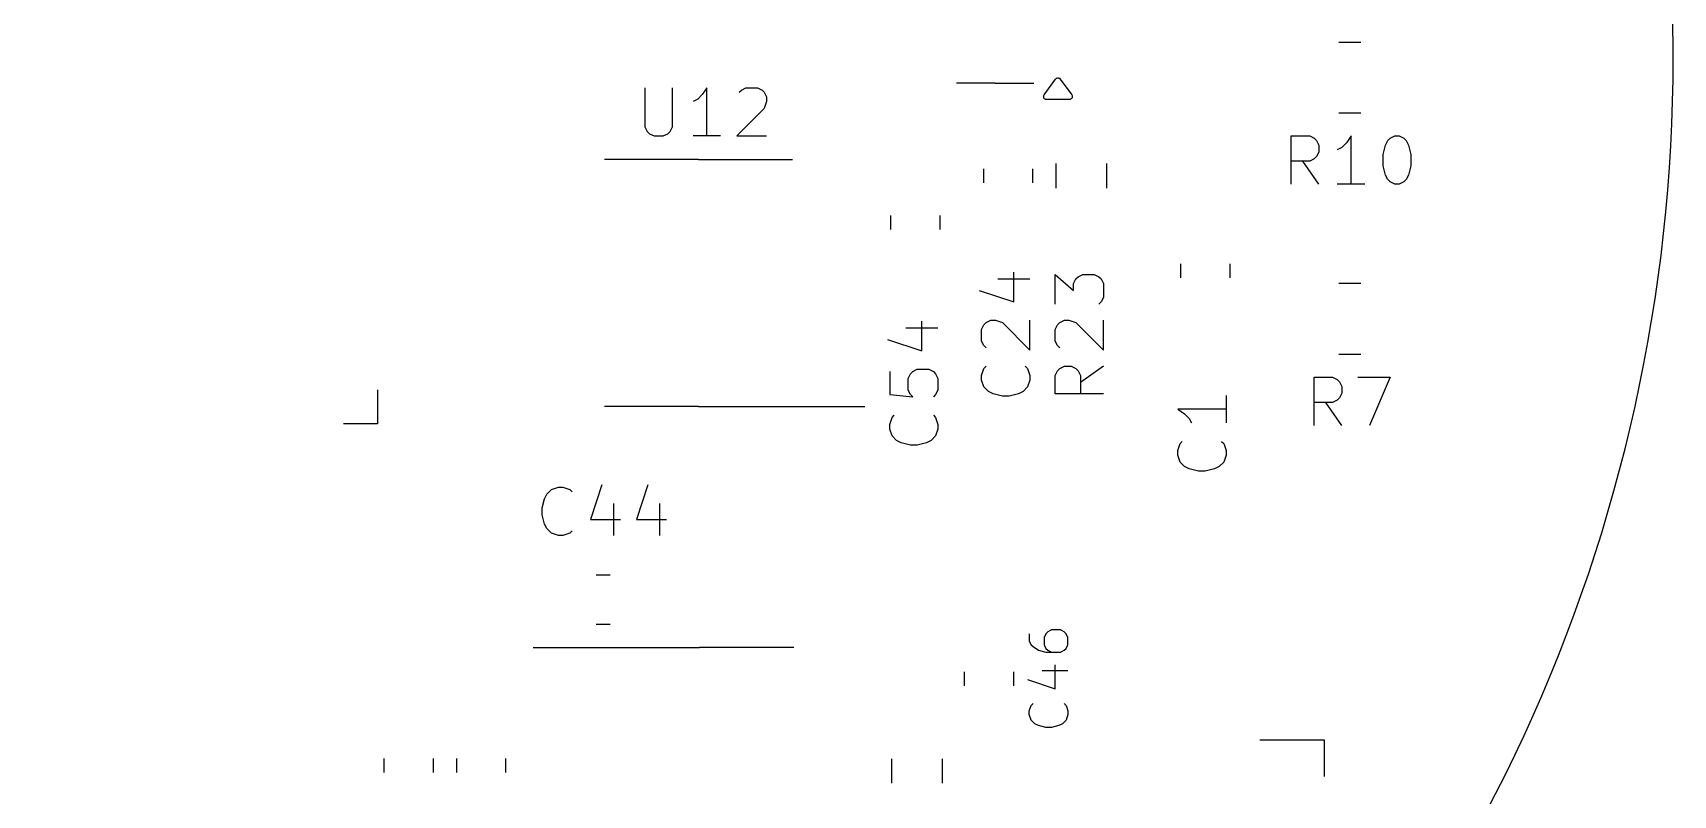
# Model space of a CAD drawing. Header units: inches. Extents: x 10 to 430, y -15 to 282.
# Drawn here: x 94.51 to 128.51, y 174.42 to 190.22 of the extents above; entities that cross this region are included whole.
import ezdxf

# ---------------------------------------------------------------- set-up
doc = ezdxf.new("R2010")
doc.units = ezdxf.units.IN
doc.header["$MEASUREMENT"] = 0
doc.layers.add('BLACK', color=7, linetype='Continuous')

msp = doc.modelspace()

# ---------------------------------------------------------------- linework, layer by layer
at = {"layer": 'BLACK', "linetype": 'Continuous'}
for p, q in [((122.036, 190.017), (121.582, 190.017)), ((122.036, 190.017), (121.582, 190.017)), ((107.198, 189.077), (107.198, 188.268)), ((107.198, 189.077), (107.198, 188.268)), ((107.769, 188.268), (107.769, 189.077)), ((107.769, 188.268), (107.769, 189.077)), ((108.484, 189.077), (108.389, 188.934)), ((108.484, 189.077), (108.389, 188.934)), ((108.484, 188.077), (108.484, 189.077)), ((108.484, 188.077), (108.484, 189.077)), ((109.15, 188.982), (109.198, 189.03)), ((109.15, 188.982), (109.198, 189.03)), ((109.198, 189.03), (109.293, 189.077)), ((109.198, 189.03), (109.293, 189.077)), ((109.293, 189.077), (109.531, 189.077)), ((109.293, 189.077), (109.531, 189.077)), ((109.531, 189.077), (109.627, 189.03)), ((109.531, 189.077), (109.627, 189.03)), ((109.627, 189.03), (109.674, 188.982)), ((109.627, 189.03), (109.674, 188.982)), ((114.459, 189.172), (113.659, 189.172)), ((114.459, 189.172), (113.659, 189.172)), ((114.459, 189.172), (115.259, 189.172)), ((114.459, 189.172), (115.259, 189.172)), ((115.471, 188.927), (115.711, 189.257)), ((115.471, 188.927), (115.711, 189.257)), ((115.711, 189.257), (115.728, 189.273)), ((115.711, 189.257), (115.728, 189.273)), ((115.728, 189.273), (115.737, 189.275)), ((115.728, 189.273), (115.737, 189.275)), ((115.737, 189.275), (115.745, 189.28)), ((115.737, 189.275), (115.745, 189.28)), ((115.745, 189.28), (115.759, 189.278)), ((115.745, 189.28), (115.759, 189.278)), ((115.759, 189.278), (115.773, 189.28)), ((115.759, 189.278), (115.773, 189.28)), ((115.773, 189.28), (115.781, 189.275)), ((115.773, 189.28), (115.781, 189.275)), ((115.781, 189.275), (115.79, 189.273)), ((115.781, 189.275), (115.79, 189.273)), ((115.79, 189.273), (115.808, 189.257)), ((115.79, 189.273), (115.808, 189.257)), ((115.808, 189.257), (116.048, 188.927)), ((115.808, 189.257), (116.048, 188.927)), ((108.293, 188.839), (108.198, 188.792)), ((108.293, 188.839), (108.198, 188.792)), ((108.389, 188.934), (108.293, 188.839)), ((108.389, 188.934), (108.293, 188.839)), ((109.674, 188.982), (109.722, 188.887)), ((109.674, 188.982), (109.722, 188.887)), ((109.722, 188.792), (109.674, 188.649)), ((109.722, 188.792), (109.674, 188.649)), ((109.722, 188.887), (109.722, 188.792)), ((109.722, 188.887), (109.722, 188.792)), ((115.461, 188.906), (115.464, 188.912)), ((115.461, 188.906), (115.464, 188.912)), ((115.464, 188.888), (115.461, 188.906)), ((115.464, 188.888), (115.461, 188.906)), ((115.464, 188.915), (115.466, 188.917)), ((115.464, 188.915), (115.466, 188.917)), ((115.464, 188.912), (115.464, 188.915)), ((115.464, 188.912), (115.464, 188.915)), ((115.464, 188.869), (115.464, 188.888)), ((115.464, 188.869), (115.464, 188.888)), ((115.467, 188.866), (115.464, 188.869)), ((115.467, 188.866), (115.464, 188.869)), ((115.466, 188.917), (115.471, 188.927)), ((115.466, 188.917), (115.471, 188.927)), ((115.468, 188.861), (115.467, 188.866)), ((115.468, 188.861), (115.467, 188.866)), ((115.483, 188.85), (115.468, 188.861)), ((115.483, 188.85), (115.468, 188.861)), ((115.496, 188.837), (115.483, 188.85)), ((115.496, 188.837), (115.483, 188.85)), ((115.503, 188.835), (115.496, 188.837)), ((115.503, 188.835), (115.496, 188.837)), ((115.505, 188.834), (115.503, 188.835)), ((115.505, 188.834), (115.503, 188.835)), ((115.508, 188.834), (115.505, 188.834)), ((115.508, 188.834), (115.505, 188.834)), ((115.519, 188.832), (115.508, 188.834)), ((115.519, 188.832), (115.508, 188.834)), ((115.999, 188.832), (115.519, 188.832)), ((115.999, 188.832), (115.519, 188.832)), ((116.01, 188.834), (115.999, 188.832)), ((116.01, 188.834), (115.999, 188.832)), ((116.013, 188.834), (116.01, 188.834)), ((116.013, 188.834), (116.01, 188.834)), ((116.015, 188.835), (116.013, 188.834)), ((116.015, 188.835), (116.013, 188.834)), ((116.022, 188.837), (116.015, 188.835)), ((116.022, 188.837), (116.015, 188.835)), ((116.035, 188.85), (116.022, 188.837)), ((116.035, 188.85), (116.022, 188.837)), ((116.05, 188.861), (116.035, 188.85)), ((116.05, 188.861), (116.035, 188.85)), ((116.048, 188.927), (116.052, 188.917)), ((116.048, 188.927), (116.052, 188.917)), ((116.051, 188.866), (116.05, 188.861)), ((116.051, 188.866), (116.05, 188.861)), ((116.055, 188.869), (116.051, 188.866)), ((116.055, 188.869), (116.051, 188.866)), ((116.052, 188.917), (116.055, 188.915)), ((116.052, 188.917), (116.055, 188.915)), ((116.055, 188.915), (116.055, 188.912)), ((116.055, 188.915), (116.055, 188.912)), ((116.055, 188.912), (116.057, 188.906)), ((116.055, 188.912), (116.057, 188.906)), ((116.057, 188.906), (116.055, 188.888)), ((116.057, 188.906), (116.055, 188.888)), ((116.055, 188.888), (116.055, 188.869)), ((116.055, 188.888), (116.055, 188.869)), ((109.674, 188.649), (109.103, 188.077)), ((109.674, 188.649), (109.103, 188.077)), ((122.036, 188.547), (121.582, 188.547)), ((122.036, 188.547), (121.582, 188.547)), ((107.198, 188.268), (107.246, 188.173)), ((107.198, 188.268), (107.246, 188.173)), ((107.246, 188.173), (107.293, 188.125)), ((107.246, 188.173), (107.293, 188.125)), ((107.293, 188.125), (107.389, 188.077)), ((107.293, 188.125), (107.389, 188.077)), ((107.389, 188.077), (107.579, 188.077)), ((107.389, 188.077), (107.579, 188.077)), ((107.579, 188.077), (107.674, 188.125)), ((107.579, 188.077), (107.674, 188.125)), ((107.674, 188.125), (107.722, 188.173)), ((107.674, 188.125), (107.722, 188.173)), ((107.722, 188.173), (107.769, 188.268)), ((107.722, 188.173), (107.769, 188.268)), ((108.769, 188.077), (108.198, 188.077)), ((108.769, 188.077), (108.198, 188.077)), ((109.103, 188.077), (109.722, 188.077)), ((109.103, 188.077), (109.722, 188.077)), ((120.595, 187.077), (120.595, 188.077)), ((120.595, 188.077), (120.976, 188.077)), ((120.595, 187.077), (120.595, 188.077)), ((120.595, 188.077), (120.976, 188.077)), ((120.976, 188.077), (121.071, 188.03)), ((120.976, 188.077), (121.071, 188.03)), ((121.071, 188.03), (121.119, 187.982)), ((121.071, 188.03), (121.119, 187.982)), ((121.833, 188.077), (121.738, 187.934)), ((121.833, 188.077), (121.738, 187.934)), ((121.833, 187.077), (121.833, 188.077)), ((121.833, 187.077), (121.833, 188.077)), ((122.595, 187.982), (122.642, 188.03)), ((122.595, 187.982), (122.642, 188.03)), ((122.642, 188.03), (122.738, 188.077)), ((122.642, 188.03), (122.738, 188.077)), ((122.738, 188.077), (122.833, 188.077)), ((122.738, 188.077), (122.833, 188.077)), ((122.833, 188.077), (122.928, 188.03)), ((122.833, 188.077), (122.928, 188.03)), ((122.928, 188.03), (122.976, 187.982)), ((122.928, 188.03), (122.976, 187.982)), ((121.119, 187.982), (121.166, 187.887)), ((121.119, 187.982), (121.166, 187.887)), ((121.166, 187.744), (121.119, 187.649)), ((121.166, 187.744), (121.119, 187.649)), ((121.166, 187.887), (121.166, 187.744)), ((121.166, 187.887), (121.166, 187.744)), ((121.642, 187.839), (121.547, 187.792)), ((121.642, 187.839), (121.547, 187.792)), ((121.738, 187.934), (121.642, 187.839)), ((121.738, 187.934), (121.642, 187.839)), ((122.5, 187.696), (122.547, 187.887)), ((122.5, 187.696), (122.547, 187.887)), ((122.5, 187.458), (122.5, 187.696)), ((122.5, 187.458), (122.5, 187.696)), ((122.547, 187.887), (122.595, 187.982)), ((122.547, 187.887), (122.595, 187.982)), ((122.976, 187.982), (123.023, 187.887)), ((122.976, 187.982), (123.023, 187.887)), ((123.023, 187.887), (123.071, 187.696)), ((123.023, 187.887), (123.071, 187.696)), ((123.071, 187.696), (123.071, 187.458)), ((123.071, 187.696), (123.071, 187.458)), ((108.309, 187.592), (106.359, 187.592)), ((108.309, 187.592), (106.359, 187.592)), ((108.309, 187.592), (110.259, 187.592)), ((108.309, 187.592), (110.259, 187.592)), ((114.213, 187.395), (114.213, 187.103)), ((114.213, 187.395), (114.213, 187.103)), ((115.233, 187.395), (115.233, 187.103)), ((115.233, 187.395), (115.233, 187.103)), ((115.725, 186.994), (115.725, 187.504)), ((115.725, 186.994), (115.725, 187.504)), ((116.77, 186.994), (116.77, 187.504)), ((116.77, 186.994), (116.77, 187.504)), ((120.976, 187.554), (120.595, 187.554)), ((120.976, 187.554), (120.595, 187.554)), ((121.166, 187.077), (120.833, 187.554)), ((121.166, 187.077), (120.833, 187.554)), ((121.071, 187.601), (120.976, 187.554)), ((121.071, 187.601), (120.976, 187.554)), ((121.119, 187.649), (121.071, 187.601)), ((121.119, 187.649), (121.071, 187.601)), ((122.547, 187.268), (122.5, 187.458)), ((122.547, 187.268), (122.5, 187.458)), ((123.071, 187.458), (123.023, 187.268)), ((123.071, 187.458), (123.023, 187.268)), ((122.119, 187.077), (121.547, 187.077)), ((122.119, 187.077), (121.547, 187.077)), ((122.595, 187.173), (122.547, 187.268)), ((122.595, 187.173), (122.547, 187.268)), ((122.642, 187.125), (122.595, 187.173)), ((122.642, 187.125), (122.595, 187.173)), ((122.738, 187.077), (122.642, 187.125)), ((122.738, 187.077), (122.642, 187.125)), ((122.833, 187.077), (122.738, 187.077)), ((122.833, 187.077), (122.738, 187.077)), ((122.928, 187.125), (122.833, 187.077)), ((122.928, 187.125), (122.833, 187.077)), ((122.976, 187.173), (122.928, 187.125)), ((122.976, 187.173), (122.928, 187.125)), ((123.023, 187.268), (122.976, 187.173)), ((123.023, 187.268), (122.976, 187.173)), ((112.299, 186.136), (112.299, 186.428)), ((112.299, 186.136), (112.299, 186.428)), ((113.319, 186.136), (113.319, 186.428)), ((113.319, 186.136), (113.319, 186.428)), ((118.299, 185.428), (118.299, 185.136)), ((118.299, 185.428), (118.299, 185.136)), ((119.319, 185.428), (119.319, 185.136)), ((119.319, 185.428), (119.319, 185.136)), ((114.511, 185.114), (115.178, 185.114)), ((114.511, 185.114), (115.178, 185.114)), ((114.845, 184.638), (114.845, 185.257)), ((114.845, 184.638), (114.845, 185.257)), ((115.702, 184.59), (115.702, 185.209)), ((115.702, 185.209), (116.083, 184.876)), ((115.702, 184.59), (115.702, 185.209)), ((115.702, 185.209), (116.083, 184.876)), ((116.083, 185.019), (116.131, 185.114)), ((116.083, 185.019), (116.131, 185.114)), ((116.083, 184.876), (116.083, 185.019)), ((116.083, 184.876), (116.083, 185.019)), ((116.131, 185.114), (116.178, 185.161)), ((116.131, 185.114), (116.178, 185.161)), ((116.178, 185.161), (116.273, 185.209)), ((116.178, 185.161), (116.273, 185.209)), ((116.273, 185.209), (116.511, 185.209)), ((116.273, 185.209), (116.511, 185.209)), ((116.511, 185.209), (116.607, 185.161)), ((116.511, 185.209), (116.607, 185.161)), ((116.607, 185.161), (116.654, 185.114)), ((116.607, 185.161), (116.654, 185.114)), ((116.654, 185.114), (116.702, 185.019)), ((116.654, 185.114), (116.702, 185.019)), ((116.702, 185.019), (116.702, 184.733)), ((116.702, 185.019), (116.702, 184.733)), ((122.036, 185.017), (121.582, 185.017)), ((122.036, 185.017), (121.582, 185.017)), ((114.13, 184.876), (114.845, 184.638)), ((114.13, 184.876), (114.845, 184.638)), ((116.654, 184.638), (116.607, 184.59)), ((116.654, 184.638), (116.607, 184.59)), ((116.702, 184.733), (116.654, 184.638)), ((116.702, 184.733), (116.654, 184.638)), ((114.273, 184.209), (114.368, 184.257)), ((114.273, 184.209), (114.368, 184.257)), ((114.368, 184.257), (114.464, 184.257)), ((114.368, 184.257), (114.464, 184.257)), ((114.464, 184.257), (114.607, 184.209)), ((114.464, 184.257), (114.607, 184.209)), ((115.178, 183.638), (115.178, 184.257)), ((115.178, 183.638), (115.178, 184.257)), ((115.797, 184.209), (115.892, 184.257)), ((115.797, 184.209), (115.892, 184.257)), ((115.892, 184.257), (115.988, 184.257)), ((115.892, 184.257), (115.988, 184.257)), ((115.988, 184.257), (116.131, 184.209)), ((115.988, 184.257), (116.131, 184.209)), ((116.702, 183.638), (116.702, 184.257)), ((116.702, 183.638), (116.702, 184.257)), ((112.606, 184.098), (113.273, 184.098)), ((112.606, 184.098), (113.273, 184.098)), ((112.94, 183.622), (112.94, 184.241)), ((112.94, 183.622), (112.94, 184.241)), ((114.178, 184.066), (114.226, 184.161)), ((114.178, 184.066), (114.226, 184.161)), ((114.178, 183.828), (114.178, 184.066)), ((114.178, 183.828), (114.178, 184.066)), ((114.226, 184.161), (114.273, 184.209)), ((114.226, 184.161), (114.273, 184.209)), ((114.607, 184.209), (115.178, 183.638)), ((114.607, 184.209), (115.178, 183.638)), ((115.702, 184.066), (115.75, 184.161)), ((115.702, 184.066), (115.75, 184.161)), ((115.702, 183.828), (115.702, 184.066)), ((115.702, 183.828), (115.702, 184.066)), ((115.75, 184.161), (115.797, 184.209)), ((115.75, 184.161), (115.797, 184.209)), ((116.131, 184.209), (116.702, 183.638)), ((116.131, 184.209), (116.702, 183.638)), ((112.225, 183.86), (112.94, 183.622)), ((112.225, 183.86), (112.94, 183.622)), ((114.226, 183.733), (114.178, 183.828)), ((114.226, 183.733), (114.178, 183.828)), ((114.273, 183.685), (114.226, 183.733)), ((114.273, 183.685), (114.226, 183.733)), ((115.75, 183.733), (115.702, 183.828)), ((115.75, 183.733), (115.702, 183.828)), ((115.797, 183.685), (115.75, 183.733)), ((115.797, 183.685), (115.75, 183.733)), ((112.749, 183.193), (112.844, 183.241)), ((112.749, 183.193), (112.844, 183.241)), ((112.844, 183.241), (113.082, 183.241)), ((112.844, 183.241), (113.082, 183.241)), ((113.082, 183.241), (113.178, 183.193)), ((113.082, 183.241), (113.178, 183.193)), ((114.178, 183.114), (114.226, 183.257)), ((114.178, 183.114), (114.226, 183.257)), ((114.226, 183.257), (114.273, 183.304)), ((114.226, 183.257), (114.273, 183.304)), ((115.083, 183.304), (115.13, 183.257)), ((115.083, 183.304), (115.13, 183.257)), ((115.13, 183.257), (115.178, 183.114)), ((115.13, 183.257), (115.178, 183.114)), ((115.75, 183.209), (115.797, 183.257)), ((115.75, 183.209), (115.797, 183.257)), ((115.797, 183.257), (115.892, 183.304)), ((115.797, 183.257), (115.892, 183.304)), ((115.892, 183.304), (116.035, 183.304)), ((115.892, 183.304), (116.035, 183.304)), ((116.035, 183.304), (116.131, 183.257)), ((116.035, 183.304), (116.131, 183.257)), ((116.131, 183.257), (116.178, 183.209)), ((116.131, 183.257), (116.178, 183.209)), ((116.702, 183.304), (116.226, 182.971)), ((116.702, 183.304), (116.226, 182.971)), ((122.036, 183.547), (121.582, 183.547)), ((122.036, 183.547), (121.582, 183.547)), ((112.273, 183.193), (112.273, 182.717)), ((112.273, 183.193), (112.273, 182.717)), ((112.654, 183.05), (112.702, 183.145)), ((112.654, 183.05), (112.702, 183.145)), ((112.654, 182.812), (112.654, 183.05)), ((112.654, 182.812), (112.654, 183.05)), ((112.702, 183.145), (112.749, 183.193)), ((112.702, 183.145), (112.749, 183.193)), ((113.178, 183.193), (113.225, 183.145)), ((113.178, 183.193), (113.225, 183.145)), ((113.225, 183.145), (113.273, 183.05)), ((113.225, 183.145), (113.273, 183.05)), ((113.273, 183.05), (113.273, 182.812)), ((113.273, 183.05), (113.273, 182.812)), ((114.178, 183.019), (114.178, 183.114)), ((114.178, 183.019), (114.178, 183.114)), ((114.226, 182.876), (114.178, 183.019)), ((114.226, 182.876), (114.178, 183.019)), ((115.178, 183.019), (115.13, 182.876)), ((115.178, 183.019), (115.13, 182.876)), ((115.178, 183.114), (115.178, 183.019)), ((115.178, 183.114), (115.178, 183.019)), ((115.702, 183.114), (115.75, 183.209)), ((115.702, 183.114), (115.75, 183.209)), ((115.702, 182.733), (115.702, 183.114)), ((115.702, 182.733), (115.702, 183.114)), ((116.178, 183.209), (116.226, 183.114)), ((116.178, 183.209), (116.226, 183.114)), ((116.226, 183.114), (116.226, 182.733)), ((116.226, 183.114), (116.226, 182.733)), ((121.071, 182.077), (121.071, 183.077)), ((121.071, 183.077), (121.452, 183.077)), ((121.071, 182.077), (121.071, 183.077)), ((121.071, 183.077), (121.452, 183.077)), ((121.452, 183.077), (121.547, 183.03)), ((121.452, 183.077), (121.547, 183.03)), ((121.547, 183.03), (121.595, 182.982)), ((121.547, 183.03), (121.595, 182.982)), ((121.595, 182.982), (121.642, 182.887)), ((121.595, 182.982), (121.642, 182.887)), ((121.976, 183.077), (122.642, 183.077)), ((121.976, 183.077), (122.642, 183.077)), ((122.642, 183.077), (122.214, 182.077)), ((122.642, 183.077), (122.214, 182.077)), ((101.655, 182.814), (101.655, 182.114)), ((101.655, 182.814), (101.655, 182.114)), ((112.273, 182.717), (112.749, 182.669)), ((112.273, 182.717), (112.749, 182.669)), ((112.702, 182.717), (112.654, 182.812)), ((112.702, 182.717), (112.654, 182.812)), ((112.749, 182.669), (112.702, 182.717)), ((112.749, 182.669), (112.702, 182.717)), ((113.225, 182.717), (113.178, 182.669)), ((113.225, 182.717), (113.178, 182.669)), ((113.273, 182.812), (113.225, 182.717)), ((113.273, 182.812), (113.225, 182.717)), ((114.321, 182.78), (114.226, 182.876)), ((114.321, 182.78), (114.226, 182.876)), ((114.416, 182.733), (114.321, 182.78)), ((114.416, 182.733), (114.321, 182.78)), ((114.607, 182.685), (114.416, 182.733)), ((114.607, 182.685), (114.416, 182.733)), ((114.749, 182.685), (114.607, 182.685)), ((114.749, 182.685), (114.607, 182.685)), ((114.94, 182.733), (114.749, 182.685)), ((114.94, 182.733), (114.749, 182.685)), ((115.035, 182.78), (114.94, 182.733)), ((115.035, 182.78), (114.94, 182.733)), ((115.13, 182.876), (115.035, 182.78)), ((115.13, 182.876), (115.035, 182.78)), ((116.702, 182.733), (115.702, 182.733)), ((116.702, 182.733), (115.702, 182.733)), ((119.242, 182.701), (119.242, 182.129)), ((119.242, 182.701), (119.242, 182.129)), ((121.547, 182.601), (121.452, 182.554)), ((121.547, 182.601), (121.452, 182.554)), ((121.595, 182.649), (121.547, 182.601)), ((121.595, 182.649), (121.547, 182.601)), ((121.642, 182.744), (121.595, 182.649)), ((121.642, 182.744), (121.595, 182.649)), ((121.642, 182.887), (121.642, 182.744)), ((121.642, 182.887), (121.642, 182.744)), ((108.309, 182.472), (106.359, 182.472)), ((108.309, 182.472), (106.359, 182.472)), ((108.309, 182.472), (111.759, 182.472)), ((108.309, 182.472), (111.759, 182.472)), ((112.273, 182.098), (112.321, 182.241)), ((112.273, 182.098), (112.321, 182.241)), ((112.321, 182.241), (112.368, 182.288)), ((112.321, 182.241), (112.368, 182.288)), ((113.178, 182.288), (113.225, 182.241)), ((113.178, 182.288), (113.225, 182.241)), ((113.225, 182.241), (113.273, 182.098)), ((113.225, 182.241), (113.273, 182.098)), ((119.242, 182.415), (118.242, 182.415)), ((118.242, 182.415), (118.385, 182.32)), ((119.242, 182.415), (118.242, 182.415)), ((118.242, 182.415), (118.385, 182.32)), ((118.385, 182.32), (118.48, 182.225)), ((118.385, 182.32), (118.48, 182.225)), ((118.48, 182.225), (118.528, 182.129)), ((118.48, 182.225), (118.528, 182.129)), ((121.452, 182.554), (121.071, 182.554)), ((121.452, 182.554), (121.071, 182.554)), ((121.642, 182.077), (121.309, 182.554)), ((121.642, 182.077), (121.309, 182.554)), ((101.655, 182.114), (100.955, 182.114)), ((101.655, 182.114), (100.955, 182.114)), ((112.273, 182.003), (112.273, 182.098)), ((112.273, 182.003), (112.273, 182.098)), ((112.321, 181.86), (112.273, 182.003)), ((112.321, 181.86), (112.273, 182.003)), ((113.273, 182.003), (113.225, 181.86)), ((113.273, 182.003), (113.225, 181.86)), ((113.273, 182.098), (113.273, 182.003)), ((113.273, 182.098), (113.273, 182.003)), ((112.416, 181.764), (112.321, 181.86)), ((112.416, 181.764), (112.321, 181.86)), ((112.511, 181.717), (112.416, 181.764)), ((112.511, 181.717), (112.416, 181.764)), ((112.702, 181.669), (112.511, 181.717)), ((112.702, 181.669), (112.511, 181.717)), ((112.844, 181.669), (112.702, 181.669)), ((112.844, 181.669), (112.702, 181.669)), ((113.035, 181.717), (112.844, 181.669)), ((113.035, 181.717), (112.844, 181.669)), ((113.13, 181.764), (113.035, 181.717)), ((113.13, 181.764), (113.035, 181.717)), ((113.225, 181.86), (113.13, 181.764)), ((113.225, 181.86), (113.13, 181.764)), ((118.242, 181.558), (118.29, 181.701)), ((118.242, 181.558), (118.29, 181.701)), ((118.242, 181.463), (118.242, 181.558)), ((118.242, 181.463), (118.242, 181.558)), ((118.29, 181.701), (118.337, 181.748)), ((118.29, 181.701), (118.337, 181.748)), ((119.147, 181.748), (119.194, 181.701)), ((119.147, 181.748), (119.194, 181.701)), ((119.194, 181.701), (119.242, 181.558)), ((119.194, 181.701), (119.242, 181.558)), ((119.242, 181.558), (119.242, 181.463)), ((119.242, 181.558), (119.242, 181.463)), ((118.29, 181.32), (118.242, 181.463)), ((118.29, 181.32), (118.242, 181.463)), ((118.385, 181.225), (118.29, 181.32)), ((118.385, 181.225), (118.29, 181.32)), ((118.48, 181.177), (118.385, 181.225)), ((118.48, 181.177), (118.385, 181.225)), ((119.099, 181.225), (119.004, 181.177)), ((119.099, 181.225), (119.004, 181.177)), ((119.194, 181.32), (119.099, 181.225)), ((119.194, 181.32), (119.099, 181.225)), ((119.242, 181.463), (119.194, 181.32)), ((119.242, 181.463), (119.194, 181.32)), ((118.671, 181.129), (118.48, 181.177)), ((118.671, 181.129), (118.48, 181.177)), ((118.813, 181.129), (118.671, 181.129)), ((118.813, 181.129), (118.671, 181.129)), ((119.004, 181.177), (118.813, 181.129)), ((119.004, 181.177), (118.813, 181.129)), ((105.072, 180.368), (105.12, 180.558)), ((105.072, 180.368), (105.12, 180.558)), ((105.12, 180.558), (105.167, 180.653)), ((105.12, 180.558), (105.167, 180.653)), ((105.167, 180.653), (105.263, 180.749)), ((105.167, 180.653), (105.263, 180.749)), ((105.263, 180.749), (105.406, 180.796)), ((105.263, 180.749), (105.406, 180.796)), ((105.406, 180.796), (105.501, 180.796)), ((105.406, 180.796), (105.501, 180.796)), ((105.501, 180.796), (105.644, 180.749)), ((105.501, 180.796), (105.644, 180.749)), ((105.644, 180.749), (105.691, 180.701)), ((105.644, 180.749), (105.691, 180.701)), ((106.31, 180.844), (106.072, 180.13)), ((106.31, 180.844), (106.072, 180.13)), ((107.263, 180.844), (107.025, 180.13)), ((107.263, 180.844), (107.025, 180.13)), ((105.072, 180.225), (105.072, 180.368)), ((105.072, 180.225), (105.072, 180.368)), ((105.12, 180.034), (105.072, 180.225)), ((105.12, 180.034), (105.072, 180.225)), ((106.548, 180.463), (106.548, 179.796)), ((106.548, 180.463), (106.548, 179.796)), ((107.501, 180.463), (107.501, 179.796)), ((107.501, 180.463), (107.501, 179.796)), ((105.167, 179.939), (105.12, 180.034)), ((105.167, 179.939), (105.12, 180.034)), ((105.263, 179.844), (105.167, 179.939)), ((105.263, 179.844), (105.167, 179.939)), ((105.406, 179.796), (105.263, 179.844)), ((105.406, 179.796), (105.263, 179.844)), ((105.644, 179.844), (105.501, 179.796)), ((105.644, 179.844), (105.501, 179.796)), ((105.691, 179.892), (105.644, 179.844)), ((105.691, 179.892), (105.644, 179.844)), ((106.072, 180.13), (106.691, 180.13)), ((106.072, 180.13), (106.691, 180.13)), ((107.025, 180.13), (107.644, 180.13)), ((107.025, 180.13), (107.644, 180.13)), ((105.501, 179.796), (105.406, 179.796)), ((105.501, 179.796), (105.406, 179.796)), ((106.188, 178.983), (106.48, 178.983)), ((106.188, 178.983), (106.48, 178.983)), ((106.188, 177.963), (106.48, 177.963)), ((106.188, 177.963), (106.48, 177.963)), ((115.547, 177.801), (115.509, 177.762)), ((115.547, 177.801), (115.509, 177.762)), ((115.624, 177.839), (115.547, 177.801)), ((115.624, 177.839), (115.547, 177.801)), ((115.814, 177.839), (115.624, 177.839)), ((115.814, 177.839), (115.624, 177.839)), ((115.89, 177.801), (115.814, 177.839)), ((115.89, 177.801), (115.814, 177.839)), ((115.928, 177.762), (115.89, 177.801)), ((115.928, 177.762), (115.89, 177.801)), ((104.884, 177.477), (108.334, 177.477)), ((104.884, 177.477), (108.334, 177.477)), ((110.284, 177.477), (108.334, 177.477)), ((110.284, 177.477), (108.334, 177.477)), ((115.166, 177.762), (115.166, 177.61)), ((115.166, 177.762), (115.166, 177.61)), ((115.166, 177.61), (115.205, 177.534)), ((115.166, 177.61), (115.205, 177.534)), ((115.205, 177.534), (115.243, 177.496)), ((115.205, 177.534), (115.243, 177.496)), ((115.243, 177.496), (115.357, 177.42)), ((115.243, 177.496), (115.357, 177.42)), ((115.509, 177.762), (115.471, 177.686)), ((115.509, 177.762), (115.471, 177.686)), ((115.471, 177.686), (115.471, 177.534)), ((115.471, 177.686), (115.471, 177.534)), ((115.471, 177.534), (115.509, 177.458)), ((115.471, 177.534), (115.509, 177.458)), ((115.509, 177.458), (115.547, 177.42)), ((115.509, 177.458), (115.547, 177.42)), ((115.89, 177.42), (115.928, 177.458)), ((115.89, 177.42), (115.928, 177.458)), ((115.966, 177.686), (115.928, 177.762)), ((115.966, 177.686), (115.928, 177.762)), ((115.928, 177.458), (115.966, 177.534)), ((115.928, 177.458), (115.966, 177.534)), ((115.966, 177.534), (115.966, 177.686)), ((115.966, 177.534), (115.966, 177.686)), ((115.357, 177.42), (115.509, 177.382)), ((115.357, 177.42), (115.509, 177.382)), ((115.509, 177.382), (115.814, 177.382)), ((115.509, 177.382), (115.814, 177.382)), ((115.547, 177.42), (115.624, 177.382)), ((115.547, 177.42), (115.624, 177.382)), ((115.814, 177.382), (115.89, 177.42)), ((115.814, 177.382), (115.89, 177.42)), ((113.824, 176.683), (113.824, 176.975)), ((113.824, 176.683), (113.824, 176.975)), ((114.844, 176.683), (114.844, 176.975)), ((114.844, 176.683), (114.844, 176.975)), ((115.128, 176.81), (115.7, 176.62)), ((115.128, 176.81), (115.7, 176.62)), ((115.433, 177.001), (115.966, 177.001)), ((115.433, 177.001), (115.966, 177.001)), ((115.7, 176.62), (115.7, 177.115)), ((115.7, 176.62), (115.7, 177.115)), ((115.166, 176.162), (115.205, 176.277)), ((115.166, 176.162), (115.205, 176.277)), ((115.166, 176.086), (115.166, 176.162)), ((115.166, 176.086), (115.166, 176.162)), ((115.205, 176.277), (115.243, 176.315)), ((115.205, 176.277), (115.243, 176.315)), ((115.89, 176.315), (115.928, 176.277)), ((115.89, 176.315), (115.928, 176.277)), ((115.928, 176.277), (115.966, 176.162)), ((115.928, 176.277), (115.966, 176.162)), ((115.966, 176.162), (115.966, 176.086)), ((115.966, 176.162), (115.966, 176.086)), ((115.205, 175.972), (115.166, 176.086)), ((115.205, 175.972), (115.166, 176.086)), ((115.281, 175.896), (115.205, 175.972)), ((115.281, 175.896), (115.205, 175.972)), ((115.357, 175.858), (115.281, 175.896)), ((115.357, 175.858), (115.281, 175.896)), ((115.509, 175.82), (115.357, 175.858)), ((115.509, 175.82), (115.357, 175.858)), ((115.624, 175.82), (115.509, 175.82)), ((115.624, 175.82), (115.509, 175.82)), ((115.776, 175.858), (115.624, 175.82)), ((115.776, 175.858), (115.624, 175.82)), ((115.852, 175.896), (115.776, 175.858)), ((115.852, 175.896), (115.776, 175.858)), ((115.928, 175.972), (115.852, 175.896)), ((115.928, 175.972), (115.852, 175.896)), ((115.966, 176.086), (115.928, 175.972)), ((115.966, 176.086), (115.928, 175.972)), ((119.946, 175.563), (121.276, 175.563)), ((119.946, 175.563), (121.276, 175.563)), ((121.276, 175.563), (121.276, 174.803)), ((121.276, 175.563), (121.276, 174.803)), ((101.799, 174.886), (101.799, 175.178)), ((101.799, 174.886), (101.799, 175.178)), ((102.819, 174.886), (102.819, 175.178)), ((102.819, 174.886), (102.819, 175.178)), ((103.299, 174.886), (103.299, 175.178)), ((103.299, 174.886), (103.299, 175.178)), ((104.319, 174.886), (104.319, 175.178)), ((104.319, 174.886), (104.319, 175.178)), ((112.312, 175.172), (112.312, 174.662)), ((112.312, 175.172), (112.312, 174.662)), ((113.357, 175.172), (113.357, 174.662)), ((113.357, 175.172), (113.357, 174.662))]:
    msp.add_line(p, q, dxfattribs=at)
at = {"layer": 'BLACK'}
for start, end in [(0, 180), (0, 180), (310.393, 360), (310.393, 360)]:
    msp.add_arc((95.01, 189.708), 33.5, start, end, dxfattribs=at)

doc.saveas('drawing.dxf')
